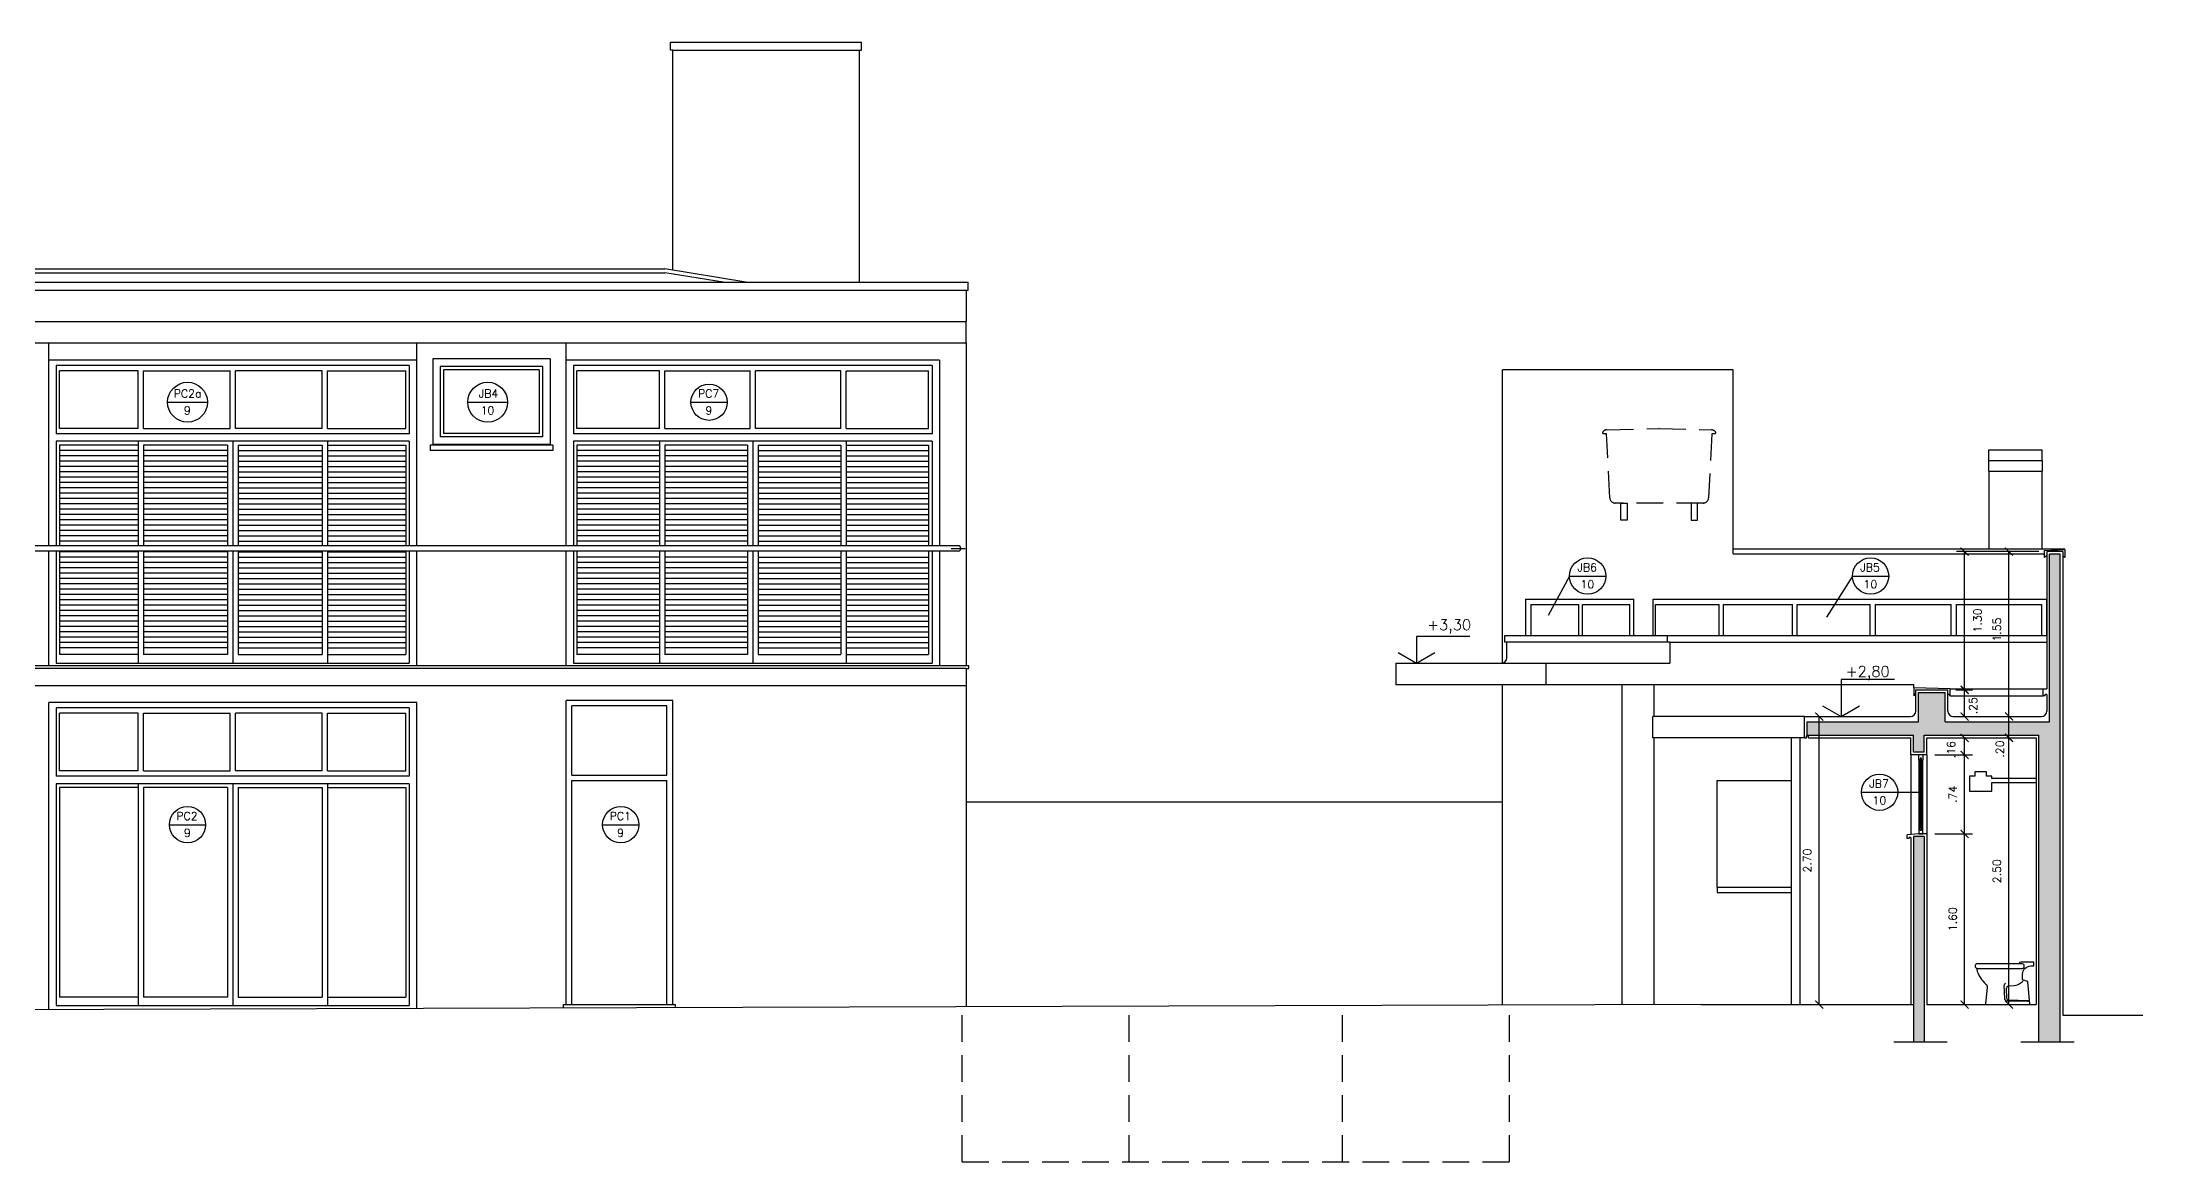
# Model space of a CAD drawing. Header units: millimetres. Extents: x 681.3 to 771.6, y 146.7 to 157.9.
# Drawn here: x 751.93 to 771.62, y 146.7 to 157.19 of the extents above; entities that cross this region are included whole.
import ezdxf

# ---------------------------------------------------------------- set-up
doc = ezdxf.new("R2010")
doc.units = ezdxf.units.MM
doc.linetypes.add('DASHDOT', pattern=[1, 0.5, -0.25, 0, -0.25])
doc.linetypes.add('HIDDEN', pattern=[0.375, 0.25, -0.125])
for name, color, linetype in [('ALV', 5, 'Continuous'), ('CAIX', 2, 'Continuous'), ('CAIXN', 7, 'Continuous'), ('COTAS', 1, 'Continuous'), ('LPROJ', 7, 'HIDDEN'), ('LVISTA01', 8, 'Continuous'), ('LVISTA02', 1, 'Continuous'), ('LVISTA03', 4, 'Continuous'), ('NOTAS', 2, 'Continuous'), ('PEÇAS', 7, 'Continuous'), ('PEÇAS50', 8, 'Continuous'), ('REVEST', 2, 'Continuous'), ('SOLID', 8, 'Continuous')]:
    doc.layers.add(name, color=color, linetype=linetype)
doc.styles.add('60-50', font='romans.shx', dxfattribs={"height": 0.075})
doc.styles.add('80-50', font='romans.shx', dxfattribs={"height": 0.1})
doc.dimstyles.new('50', dxfattribs={"dimtxt": 0.1, "dimasz": 2.5, "dimexe": 1.25, "dimexo": 0.625, "dimgap": 0.075, "dimtad": 1, "dimzin": 0, "dimdsep": 46, "dimtxsty": '60-50', "dimcen": 2.5, "dimclrt": 3, "dimadec": 0, "dimazin": 0, "dimtfac": 1, "dimtmove": 0, "dimatfit": 3, "dimfxl": 1, "dimarcsym": 0})

# ---------------------------------------------------------------- blocks, each defined once
blk = doc.blocks.new('_ARCHTICK')
at = {"color": 0, "linetype": 'ByBlock', "const_width": 0.15}
blk.add_lwpolyline([(-0.5, -0.5), (0.5, 0.5)], dxfattribs=at)
blk = doc.blocks.new('*D12')
at = {"color": 0, "linetype": 'ByBlock'}
for p, q in [((769.673, 149.773), (770.028, 149.773)), ((769.953, 148.173), (769.953, 149.773))]:
    blk.add_line(p, q, dxfattribs=at)
at = {"layer": 'DEFPOINTS', "color": 0, "linetype": 'ByBlock'}
for p in [(769.598, 149.773), (769.953, 149.773), (769.953, 148.173)]:
    blk.add_point(p, dxfattribs=at)
at = {"color": 0, "linetype": 'ByBlock', "xscale": 0.075, "yscale": 0.075, "zscale": 0.075}
for p, rotation in [((769.953, 149.773), 90), ((769.953, 148.173), 270)]:
    blk.add_blockref('_ARCHTICK', p, dxfattribs=dict(at, rotation=rotation))
at = {"color": 3, "linetype": 'ByBlock', "insert": (769.841, 148.973), "char_height": 0.075, "attachment_point": 5, "rotation": 90, "style": '60-50'}
blk.add_mtext('1.60', dxfattribs=at)
blk = doc.blocks.new('*D13')
at = {"color": 0, "linetype": 'ByBlock'}
for p, q in [((769.673, 150.513), (770.028, 150.513)), ((769.953, 149.773), (769.953, 150.513))]:
    blk.add_line(p, q, dxfattribs=at)
at = {"layer": 'DEFPOINTS', "color": 0, "linetype": 'ByBlock'}
for p in [(769.598, 150.513), (769.953, 150.513), (769.598, 149.773)]:
    blk.add_point(p, dxfattribs=at)
at = {"color": 0, "linetype": 'ByBlock', "xscale": 0.075, "yscale": 0.075, "zscale": 0.075}
for p, rotation in [((769.953, 150.513), 90), ((769.953, 149.773), 270)]:
    blk.add_blockref('_ARCHTICK', p, dxfattribs=dict(at, rotation=rotation))
at = {"color": 3, "linetype": 'ByBlock', "insert": (769.841, 150.143), "char_height": 0.075, "attachment_point": 5, "rotation": 90, "style": '60-50'}
blk.add_mtext('.74', dxfattribs=at)
blk = doc.blocks.new('*D14')
at = {"color": 0, "linetype": 'ByBlock'}
blk.add_line((769.953, 150.513), (769.953, 150.673), dxfattribs=at)
at = {"layer": 'DEFPOINTS', "color": 0, "linetype": 'ByBlock'}
for p in [(769.953, 150.673), (769.953, 150.673), (769.598, 150.513)]:
    blk.add_point(p, dxfattribs=at)
at = {"color": 0, "linetype": 'ByBlock', "xscale": 0.075, "yscale": 0.075, "zscale": 0.075}
for p, rotation in [((769.953, 150.673), 90), ((769.953, 150.513), 270)]:
    blk.add_blockref('_ARCHTICK', p, dxfattribs=dict(at, rotation=rotation))
at = {"color": 3, "linetype": 'ByBlock', "insert": (769.826, 150.563), "char_height": 0.075, "attachment_point": 5, "rotation": 90, "style": '60-50'}
blk.add_mtext('.16', dxfattribs=at)
blk = doc.blocks.new('*D15')
at = {"color": 0, "linetype": 'ByBlock'}
for p, q in [((769.871, 151.123), (770.028, 151.123)), ((769.953, 150.873), (769.953, 151.123))]:
    blk.add_line(p, q, dxfattribs=at)
at = {"layer": 'DEFPOINTS', "color": 0, "linetype": 'ByBlock'}
for p in [(769.796, 151.123), (769.953, 151.123), (769.953, 150.873)]:
    blk.add_point(p, dxfattribs=at)
at = {"color": 0, "linetype": 'ByBlock', "xscale": 0.075, "yscale": 0.075, "zscale": 0.075}
for p, rotation in [((769.953, 151.123), 90), ((769.953, 150.873), 270)]:
    blk.add_blockref('_ARCHTICK', p, dxfattribs=dict(at, rotation=rotation))
at = {"color": 3, "linetype": 'ByBlock', "insert": (770.032, 150.974), "char_height": 0.075, "attachment_point": 5, "rotation": 90, "style": '60-50'}
blk.add_mtext('.25', dxfattribs=at)
blk = doc.blocks.new('*D16')
at = {"color": 0, "linetype": 'ByBlock'}
for p, q in [((770.648, 152.418), (769.878, 152.418)), ((769.953, 151.123), (769.953, 152.418))]:
    blk.add_line(p, q, dxfattribs=at)
at = {"layer": 'DEFPOINTS', "color": 0, "linetype": 'ByBlock'}
for p in [(769.953, 152.418), (770.723, 152.418), (769.796, 151.123)]:
    blk.add_point(p, dxfattribs=at)
at = {"color": 0, "linetype": 'ByBlock', "xscale": 0.075, "yscale": 0.075, "zscale": 0.075}
for p, rotation in [((769.953, 152.418), 90), ((769.953, 151.123), 270)]:
    blk.add_blockref('_ARCHTICK', p, dxfattribs=dict(at, rotation=rotation))
at = {"color": 3, "linetype": 'ByBlock', "insert": (770.074, 151.773), "char_height": 0.075, "attachment_point": 5, "rotation": 90, "style": '60-50'}
blk.add_mtext('1.30', dxfattribs=at)
blk = doc.blocks.new('*D17')
at = {"color": 0, "linetype": 'ByBlock'}
blk.add_line((770.369, 148.173), (770.369, 150.673), dxfattribs=at)
at = {"layer": 'DEFPOINTS', "color": 0, "linetype": 'ByBlock'}
for p in [(770.369, 150.673), (770.369, 150.673), (770.369, 148.173)]:
    blk.add_point(p, dxfattribs=at)
at = {"color": 0, "linetype": 'ByBlock', "xscale": 0.075, "yscale": 0.075, "zscale": 0.075}
for p, rotation in [((770.369, 150.673), 90), ((770.369, 148.173), 270)]:
    blk.add_blockref('_ARCHTICK', p, dxfattribs=dict(at, rotation=rotation))
at = {"color": 3, "linetype": 'ByBlock', "insert": (770.256, 149.423), "char_height": 0.075, "attachment_point": 5, "rotation": 90, "style": '60-50'}
blk.add_mtext('2.50', dxfattribs=at)
blk = doc.blocks.new('*D18')
at = {"color": 0, "linetype": 'ByBlock'}
for p, q in [((770.648, 152.418), (770.294, 152.418)), ((770.369, 150.873), (770.369, 152.418))]:
    blk.add_line(p, q, dxfattribs=at)
at = {"layer": 'DEFPOINTS', "color": 0, "linetype": 'ByBlock'}
for p in [(770.369, 152.418), (770.723, 152.418), (770.369, 150.873)]:
    blk.add_point(p, dxfattribs=at)
at = {"color": 0, "linetype": 'ByBlock', "xscale": 0.075, "yscale": 0.075, "zscale": 0.075}
for p, rotation in [((770.369, 152.418), 90), ((770.369, 150.873), 270)]:
    blk.add_blockref('_ARCHTICK', p, dxfattribs=dict(at, rotation=rotation))
at = {"color": 3, "linetype": 'ByBlock', "insert": (770.256, 151.687), "char_height": 0.075, "attachment_point": 5, "rotation": 90, "style": '60-50'}
blk.add_mtext('1.55', dxfattribs=at)
blk = doc.blocks.new('*D19')
at = {"color": 0, "linetype": 'ByBlock'}
blk.add_line((770.369, 150.673), (770.369, 150.873), dxfattribs=at)
at = {"layer": 'DEFPOINTS', "color": 0, "linetype": 'ByBlock'}
for p in [(770.369, 150.873), (770.369, 150.873), (770.369, 150.673)]:
    blk.add_point(p, dxfattribs=at)
at = {"color": 0, "linetype": 'ByBlock', "xscale": 0.075, "yscale": 0.075, "zscale": 0.075}
for p, rotation in [((770.369, 150.873), 90), ((770.369, 150.673), 270)]:
    blk.add_blockref('_ARCHTICK', p, dxfattribs=dict(at, rotation=rotation))
at = {"color": 3, "linetype": 'ByBlock', "insert": (770.284, 150.568), "char_height": 0.075, "attachment_point": 5, "rotation": 90, "style": '60-50'}
blk.add_mtext('.20', dxfattribs=at)
blk = doc.blocks.new('*D20')
at = {"color": 0, "linetype": 'ByBlock'}
blk.add_line((768.59, 148.173), (768.59, 150.873), dxfattribs=at)
at = {"layer": 'DEFPOINTS', "color": 0, "linetype": 'ByBlock'}
for p in [(768.59, 150.873), (768.59, 150.873), (768.59, 148.173)]:
    blk.add_point(p, dxfattribs=at)
at = {"color": 0, "linetype": 'ByBlock', "xscale": 0.075, "yscale": 0.075, "zscale": 0.075}
for p, rotation in [((768.59, 150.873), 90), ((768.59, 148.173), 270)]:
    blk.add_blockref('_ARCHTICK', p, dxfattribs=dict(at, rotation=rotation))
at = {"color": 3, "linetype": 'ByBlock', "insert": (768.478, 149.523), "char_height": 0.075, "attachment_point": 5, "rotation": 90, "style": '60-50'}
blk.add_mtext('2.70', dxfattribs=at)

msp = doc.modelspace()

# ---------------------------------------------------------------- hatches: boundary and pattern name
at = {"layer": 'SOLID'}
h = msp.add_hatch(color=256, dxfattribs=at)
h.paths.add_polyline_path([(770.848, 152.393), (770.748, 152.393), (770.748, 150.823), (769.771, 150.823), (769.771, 151.098), (769.521, 151.098), (769.521, 150.823), (768.476, 150.823), (768.476, 150.698), (769.473, 150.698), (769.473, 150.538), (769.573, 150.538), (769.573, 150.698), (770.648, 150.698), (770.648, 147.823), (770.848, 147.823)])
h.paths.add_polyline_path([(769.573, 149.748), (769.473, 149.748), (769.473, 147.823), (769.573, 147.823)], flags=17)

# ---------------------------------------------------------------- linework, layer by layer
at = {"layer": 'ALV'}
for p, q in [((770.748, 150.823), (770.748, 152.393)), ((770.848, 152.393), (770.748, 152.393)), ((770.848, 147.823), (770.848, 152.393)), ((769.521, 150.823), (769.521, 151.098)), ((769.521, 151.098), (769.771, 151.098)), ((769.771, 150.823), (769.771, 151.098)), ((768.476, 150.823), (769.521, 150.823)), ((768.476, 150.698), (768.476, 150.823)), ((768.476, 150.698), (769.473, 150.698)), ((769.473, 150.538), (769.473, 150.698)), ((769.573, 150.698), (770.648, 150.698)), ((769.573, 150.538), (769.573, 150.698)), ((769.771, 150.823), (770.748, 150.823)), ((770.648, 147.823), (770.648, 150.698)), ((769.573, 150.538), (769.473, 150.538)), ((769.573, 149.748), (769.473, 149.748)), ((769.473, 149.748), (769.473, 147.823)), ((769.573, 149.748), (769.573, 147.823))]:
    msp.add_line(p, q, dxfattribs=at)
at = {"layer": 'CAIX'}
for p, q in [((769.525, 150.463), (769.525, 150.513)), ((769.535, 150.483), (769.535, 150.463)), ((769.55, 150.483), (769.535, 150.483)), ((769.55, 150.463), (769.55, 150.483)), ((769.56, 150.513), (769.56, 150.463)), ((769.535, 150.463), (769.525, 150.463)), ((769.535, 150.463), (769.535, 149.823)), ((769.55, 150.463), (769.55, 149.823)), ((769.56, 150.463), (769.55, 150.463))]:
    msp.add_line(p, q, dxfattribs=at)
for points in [[(770.723, 152.383), (770.703, 152.363), (770.703, 152.428), (770.893, 152.438), (770.893, 152.363), (770.873, 152.383)], [(769.796, 151.088), (769.816, 151.068), (769.816, 151.133), (769.476, 151.143), (769.476, 151.068), (769.496, 151.088)]]:
    msp.add_lwpolyline(points, dxfattribs=at)
msp.add_lwpolyline([(769.535, 149.803), (769.535, 149.823), (769.525, 149.823), (769.525, 149.773), (769.56, 149.773), (769.56, 149.823), (769.55, 149.823), (769.55, 149.803)], close=True, dxfattribs=at)
at = {"layer": 'CAIXN', "color": 8, "ltscale": 0.5}
for p, q in [((753.107, 153.818), (753.481, 153.818)), ((755.921, 153.818), (756.295, 153.818)), ((758.013, 153.818), (758.353, 153.818)), ((766.249, 152.189), (766.05, 151.819)), ((766.249, 152.189), (766.589, 152.189)), ((768.901, 152.189), (768.658, 151.805)), ((768.901, 152.189), (769.241, 152.189)), ((768.986, 150.163), (769.535, 150.163)), ((753.124, 149.859), (753.464, 149.859)), ((757.185, 149.859), (757.525, 149.859))]:
    msp.add_line(p, q, dxfattribs=at)
for centre, radius in [((753.294, 153.818), 0.187), ((756.108, 153.818), 0.187), ((758.183, 153.818), 0.17), ((766.419, 152.189), 0.17), ((769.071, 152.189), 0.17), ((769.156, 150.163), 0.17), ((753.294, 149.859), 0.17), ((757.355, 149.859), 0.17)]:
    msp.add_circle(centre, radius, dxfattribs=at)
at = {"layer": 'LPROJ'}
for p, q in [((760.557, 146.698), (760.557, 148.152)), ((762.122, 146.698), (762.122, 148.156)), ((764.122, 146.698), (764.122, 148.163)), ((765.686, 146.698), (765.686, 148.168)), ((760.557, 146.698), (765.686, 146.698))]:
    msp.add_line(p, q, dxfattribs=at)
msp.add_lwpolyline([(767.579, 153.559, -0.191457), (767.613, 153.545), (767.617, 153.54, -0.668179), (767.61, 153.523), (767.582, 153.523), (767.552, 152.921, -0.399656), (767.502, 152.873), (766.677, 152.873, -0.399656), (766.627, 152.921), (766.597, 153.523), (766.569, 153.523, -0.668179), (766.562, 153.54), (766.566, 153.545, -0.191457), (766.6, 153.559), (767.088, 153.573, -0.014365), (767.091, 153.573)], format="xyb", close=True, dxfattribs=at)
for points in [[(766.729, 152.873), (766.789, 152.873), (766.789, 152.713), (766.729, 152.713)], [(767.389, 152.873), (767.389, 152.713), (767.449, 152.713), (767.449, 152.873)]]:
    msp.add_lwpolyline(points, close=True, dxfattribs=at)
at = {"layer": 'LVISTA01'}
for p, q in [((751.568, 155.032), (757.768, 155.032)), ((758.315, 154.943), (757.768, 155.032)), ((755.443, 154.213), (751.993, 154.213)), ((760.343, 154.213), (756.843, 154.213)), ((760.343, 154.213), (760.343, 152.473)), ((752.063, 154.163), (752.063, 153.523)), ((755.373, 154.163), (752.063, 154.163)), ((752.83, 154.113), (752.095, 154.113)), ((752.095, 153.573), (752.095, 154.113)), ((752.83, 153.573), (752.83, 154.113)), ((752.88, 153.573), (752.88, 154.113)), ((752.88, 154.113), (753.693, 154.113)), ((753.693, 153.573), (753.693, 154.113)), ((754.555, 154.113), (753.743, 154.113)), ((753.743, 153.573), (753.743, 154.113)), ((754.555, 153.573), (754.555, 154.113)), ((754.605, 154.113), (755.34, 154.113)), ((754.605, 153.573), (754.605, 154.113)), ((755.34, 153.573), (755.34, 154.113)), ((755.373, 154.163), (755.373, 153.523)), ((755.663, 154.153), (755.663, 153.493)), ((756.622, 154.153), (755.663, 154.153)), ((755.695, 154.121), (755.695, 153.526)), ((756.59, 154.121), (755.695, 154.121)), ((756.59, 154.121), (756.59, 153.526)), ((756.622, 154.153), (756.622, 153.493)), ((756.913, 154.163), (756.913, 153.523)), ((760.273, 154.163), (756.913, 154.163)), ((757.718, 154.113), (756.945, 154.113)), ((756.945, 153.573), (756.945, 154.113)), ((757.718, 153.573), (757.718, 154.113)), ((757.768, 153.573), (757.768, 154.113)), ((757.768, 154.113), (758.568, 154.113)), ((758.568, 153.573), (758.568, 154.113)), ((759.418, 154.113), (758.618, 154.113)), ((758.618, 153.573), (758.618, 154.113)), ((759.418, 153.573), (759.418, 154.113)), ((759.468, 154.113), (760.24, 154.113)), ((759.468, 153.573), (759.468, 154.113)), ((760.24, 153.573), (760.24, 154.113)), ((760.273, 154.163), (760.273, 153.523)), ((755.373, 153.523), (752.063, 153.523)), ((755.373, 153.453), (752.063, 153.453)), ((752.063, 153.453), (752.063, 152.473)), ((752.83, 153.573), (752.095, 153.573)), ((752.83, 153.453), (752.83, 152.473)), ((752.88, 153.573), (753.693, 153.573)), ((753.718, 153.453), (753.718, 152.473)), ((754.555, 153.573), (753.743, 153.573)), ((754.605, 153.573), (755.34, 153.573)), ((754.605, 153.453), (754.605, 152.473)), ((755.373, 153.453), (755.373, 152.473)), ((756.622, 153.493), (755.663, 153.493)), ((756.59, 153.526), (755.695, 153.526)), ((760.273, 153.523), (756.913, 153.523)), ((760.273, 153.453), (756.913, 153.453)), ((756.913, 153.453), (756.913, 152.473)), ((757.718, 153.573), (756.945, 153.573)), ((757.718, 153.453), (757.718, 152.473)), ((757.768, 153.573), (758.568, 153.573)), ((758.593, 153.453), (758.593, 152.473)), ((759.418, 153.573), (758.618, 153.573)), ((759.468, 153.573), (760.24, 153.573)), ((759.468, 153.453), (759.468, 152.473)), ((760.273, 153.453), (760.273, 152.473)), ((752.095, 153.417), (752.095, 152.473)), ((752.83, 153.417), (752.095, 153.417)), ((752.83, 153.367), (752.095, 153.367)), ((752.83, 153.317), (752.095, 153.317)), ((752.83, 153.267), (752.095, 153.267)), ((753.668, 153.417), (752.88, 153.417)), ((752.88, 153.417), (752.88, 152.473)), ((753.668, 153.367), (752.88, 153.367)), ((753.668, 153.317), (752.88, 153.317)), ((753.668, 153.267), (752.88, 153.267)), ((753.668, 153.417), (753.668, 152.473)), ((753.768, 153.417), (754.555, 153.417)), ((753.768, 153.417), (753.768, 152.473)), ((753.768, 153.367), (754.555, 153.367)), ((753.768, 153.317), (754.555, 153.317)), ((753.768, 153.267), (754.555, 153.267)), ((754.555, 153.417), (754.555, 152.473)), ((754.605, 153.417), (755.34, 153.417)), ((754.605, 153.367), (755.34, 153.367)), ((754.605, 153.317), (755.34, 153.317)), ((754.605, 153.267), (755.34, 153.267)), ((755.34, 153.417), (755.34, 152.473)), ((756.945, 153.417), (756.945, 152.473)), ((757.718, 153.417), (756.945, 153.417)), ((757.718, 153.367), (756.945, 153.367)), ((757.718, 153.317), (756.945, 153.317)), ((757.718, 153.267), (756.945, 153.267)), ((758.543, 153.417), (757.768, 153.417)), ((757.768, 153.417), (757.768, 152.473)), ((758.543, 153.367), (757.768, 153.367)), ((758.543, 153.317), (757.768, 153.317)), ((758.543, 153.267), (757.768, 153.267)), ((758.543, 153.417), (758.543, 152.473)), ((758.643, 153.417), (759.418, 153.417)), ((758.643, 153.417), (758.643, 152.473)), ((758.643, 153.367), (759.418, 153.367)), ((758.643, 153.317), (759.418, 153.317)), ((758.643, 153.267), (759.418, 153.267)), ((759.418, 153.417), (759.418, 152.473)), ((759.468, 153.417), (760.24, 153.417)), ((759.468, 153.367), (760.24, 153.367)), ((759.468, 153.317), (760.24, 153.317)), ((759.468, 153.267), (760.24, 153.267)), ((760.24, 153.417), (760.24, 152.473)), ((752.83, 153.217), (752.095, 153.217)), ((752.83, 153.167), (752.095, 153.167)), ((752.83, 153.117), (752.095, 153.117)), ((752.83, 153.067), (752.095, 153.067)), ((753.668, 153.217), (752.88, 153.217)), ((753.668, 153.167), (752.88, 153.167)), ((753.668, 153.117), (752.88, 153.117)), ((753.668, 153.067), (752.88, 153.067)), ((753.768, 153.217), (754.555, 153.217)), ((753.768, 153.167), (754.555, 153.167)), ((753.768, 153.117), (754.555, 153.117)), ((753.768, 153.067), (754.555, 153.067)), ((754.605, 153.217), (755.34, 153.217)), ((754.605, 153.167), (755.34, 153.167)), ((754.605, 153.117), (755.34, 153.117)), ((754.605, 153.067), (755.34, 153.067)), ((757.718, 153.217), (756.945, 153.217)), ((757.718, 153.167), (756.945, 153.167)), ((757.718, 153.117), (756.945, 153.117)), ((757.718, 153.067), (756.945, 153.067)), ((758.543, 153.217), (757.768, 153.217)), ((758.543, 153.167), (757.768, 153.167)), ((758.543, 153.117), (757.768, 153.117)), ((758.543, 153.067), (757.768, 153.067)), ((758.643, 153.217), (759.418, 153.217)), ((758.643, 153.167), (759.418, 153.167)), ((758.643, 153.117), (759.418, 153.117)), ((758.643, 153.067), (759.418, 153.067)), ((759.468, 153.217), (760.24, 153.217)), ((759.468, 153.167), (760.24, 153.167)), ((759.468, 153.117), (760.24, 153.117)), ((759.468, 153.067), (760.24, 153.067)), ((752.83, 153.017), (752.095, 153.017)), ((752.83, 152.967), (752.095, 152.967)), ((752.83, 152.917), (752.095, 152.917)), ((752.83, 152.867), (752.095, 152.867)), ((753.668, 153.017), (752.88, 153.017)), ((753.668, 152.967), (752.88, 152.967)), ((753.668, 152.917), (752.88, 152.917)), ((753.668, 152.867), (752.88, 152.867)), ((753.768, 153.017), (754.555, 153.017)), ((753.768, 152.967), (754.555, 152.967)), ((753.768, 152.917), (754.555, 152.917)), ((753.768, 152.867), (754.555, 152.867)), ((754.605, 153.017), (755.34, 153.017)), ((754.605, 152.967), (755.34, 152.967)), ((754.605, 152.917), (755.34, 152.917)), ((754.605, 152.867), (755.34, 152.867)), ((757.718, 153.017), (756.945, 153.017)), ((757.718, 152.967), (756.945, 152.967)), ((757.718, 152.917), (756.945, 152.917)), ((757.718, 152.867), (756.945, 152.867)), ((758.543, 153.017), (757.768, 153.017)), ((758.543, 152.967), (757.768, 152.967)), ((758.543, 152.917), (757.768, 152.917)), ((758.543, 152.867), (757.768, 152.867)), ((758.643, 153.017), (759.418, 153.017)), ((758.643, 152.967), (759.418, 152.967)), ((758.643, 152.917), (759.418, 152.917)), ((758.643, 152.867), (759.418, 152.867)), ((759.468, 153.017), (760.24, 153.017)), ((759.468, 152.967), (760.24, 152.967)), ((759.468, 152.917), (760.24, 152.917)), ((759.468, 152.867), (760.24, 152.867)), ((752.83, 152.817), (752.095, 152.817)), ((752.83, 152.767), (752.095, 152.767)), ((752.83, 152.717), (752.095, 152.717)), ((752.83, 152.667), (752.095, 152.667)), ((753.668, 152.817), (752.88, 152.817)), ((753.668, 152.767), (752.88, 152.767)), ((753.668, 152.717), (752.88, 152.717)), ((753.668, 152.667), (752.88, 152.667)), ((753.768, 152.817), (754.555, 152.817)), ((753.768, 152.767), (754.555, 152.767)), ((753.768, 152.717), (754.555, 152.717)), ((753.768, 152.667), (754.555, 152.667)), ((754.605, 152.817), (755.34, 152.817)), ((754.605, 152.767), (755.34, 152.767)), ((754.605, 152.717), (755.34, 152.717)), ((754.605, 152.667), (755.34, 152.667)), ((757.718, 152.817), (756.945, 152.817)), ((757.718, 152.767), (756.945, 152.767)), ((757.718, 152.717), (756.945, 152.717)), ((757.718, 152.667), (756.945, 152.667)), ((758.543, 152.817), (757.768, 152.817)), ((758.543, 152.767), (757.768, 152.767)), ((758.543, 152.717), (757.768, 152.717)), ((758.543, 152.667), (757.768, 152.667)), ((758.643, 152.817), (759.418, 152.817)), ((758.643, 152.767), (759.418, 152.767)), ((758.643, 152.717), (759.418, 152.717)), ((758.643, 152.667), (759.418, 152.667)), ((759.468, 152.817), (760.24, 152.817)), ((759.468, 152.767), (760.24, 152.767)), ((759.468, 152.717), (760.24, 152.717)), ((759.468, 152.667), (760.24, 152.667)), ((752.83, 152.617), (752.095, 152.617)), ((752.83, 152.567), (752.095, 152.567)), ((752.83, 152.517), (752.095, 152.517)), ((753.668, 152.617), (752.88, 152.617)), ((753.668, 152.567), (752.88, 152.567)), ((753.668, 152.517), (752.88, 152.517)), ((753.768, 152.617), (754.555, 152.617)), ((753.768, 152.567), (754.555, 152.567)), ((753.768, 152.517), (754.555, 152.517)), ((754.605, 152.617), (755.34, 152.617)), ((754.605, 152.567), (755.34, 152.567)), ((754.605, 152.517), (755.34, 152.517)), ((757.718, 152.617), (756.945, 152.617)), ((757.718, 152.567), (756.945, 152.567)), ((757.718, 152.517), (756.945, 152.517)), ((758.543, 152.617), (757.768, 152.617)), ((758.543, 152.567), (757.768, 152.567)), ((758.543, 152.517), (757.768, 152.517)), ((758.643, 152.617), (759.418, 152.617)), ((758.643, 152.567), (759.418, 152.567)), ((758.643, 152.517), (759.418, 152.517)), ((759.468, 152.617), (760.24, 152.617)), ((759.468, 152.567), (760.24, 152.567)), ((759.468, 152.517), (760.24, 152.517)), ((752.063, 152.423), (752.063, 151.373)), ((752.095, 152.423), (752.095, 151.453)), ((752.83, 152.417), (752.095, 152.417)), ((752.83, 152.367), (752.095, 152.367)), ((752.83, 152.317), (752.095, 152.317)), ((752.83, 152.267), (752.095, 152.267)), ((752.83, 152.423), (752.83, 151.373)), ((752.88, 152.423), (752.88, 151.453)), ((753.668, 152.417), (752.88, 152.417)), ((753.668, 152.367), (752.88, 152.367)), ((753.668, 152.317), (752.88, 152.317)), ((753.668, 152.267), (752.88, 152.267)), ((753.668, 152.423), (753.668, 151.453)), ((753.718, 152.423), (753.718, 151.373)), ((753.768, 152.423), (753.768, 151.453)), ((753.768, 152.417), (754.555, 152.417)), ((753.768, 152.367), (754.555, 152.367)), ((753.768, 152.317), (754.555, 152.317)), ((753.768, 152.267), (754.555, 152.267)), ((754.555, 152.423), (754.555, 151.453)), ((754.605, 152.423), (754.605, 151.373)), ((754.605, 152.417), (755.34, 152.417)), ((754.605, 152.367), (755.34, 152.367)), ((754.605, 152.317), (755.34, 152.317)), ((754.605, 152.267), (755.34, 152.267)), ((755.34, 152.423), (755.34, 151.453)), ((755.373, 152.423), (755.373, 151.373)), ((756.913, 152.423), (756.913, 151.373)), ((756.945, 152.423), (756.945, 151.453)), ((757.718, 152.367), (756.945, 152.367)), ((757.718, 152.317), (756.945, 152.317)), ((757.718, 152.267), (756.945, 152.267)), ((757.718, 152.423), (757.718, 151.373)), ((757.768, 152.423), (757.768, 151.453)), ((758.543, 152.367), (757.768, 152.367)), ((758.543, 152.317), (757.768, 152.317)), ((758.543, 152.267), (757.768, 152.267)), ((758.543, 152.423), (758.543, 151.453)), ((758.593, 152.423), (758.593, 151.373)), ((758.643, 152.423), (758.643, 151.453)), ((758.643, 152.367), (759.418, 152.367)), ((758.643, 152.317), (759.418, 152.317)), ((758.643, 152.267), (759.418, 152.267)), ((759.418, 152.423), (759.418, 151.453)), ((759.468, 152.423), (759.468, 151.373)), ((759.468, 152.367), (760.24, 152.367)), ((759.468, 152.317), (760.24, 152.317)), ((759.468, 152.267), (760.24, 152.267)), ((760.24, 152.423), (760.24, 151.453)), ((760.273, 152.423), (760.273, 151.373)), ((760.343, 152.423), (760.343, 151.348)), ((752.83, 152.217), (752.095, 152.217)), ((752.83, 152.167), (752.095, 152.167)), ((752.83, 152.117), (752.095, 152.117)), ((752.83, 152.067), (752.095, 152.067)), ((753.668, 152.217), (752.88, 152.217)), ((753.668, 152.167), (752.88, 152.167)), ((753.668, 152.117), (752.88, 152.117)), ((753.668, 152.067), (752.88, 152.067)), ((753.768, 152.217), (754.555, 152.217)), ((753.768, 152.167), (754.555, 152.167)), ((753.768, 152.117), (754.555, 152.117)), ((753.768, 152.067), (754.555, 152.067)), ((754.605, 152.217), (755.34, 152.217)), ((754.605, 152.167), (755.34, 152.167)), ((754.605, 152.117), (755.34, 152.117)), ((754.605, 152.067), (755.34, 152.067)), ((757.718, 152.217), (756.945, 152.217)), ((757.718, 152.167), (756.945, 152.167)), ((757.718, 152.117), (756.945, 152.117)), ((757.718, 152.067), (756.945, 152.067)), ((758.543, 152.217), (757.768, 152.217)), ((758.543, 152.167), (757.768, 152.167)), ((758.543, 152.117), (757.768, 152.117)), ((758.543, 152.067), (757.768, 152.067)), ((758.643, 152.217), (759.418, 152.217)), ((758.643, 152.167), (759.418, 152.167)), ((758.643, 152.117), (759.418, 152.117)), ((758.643, 152.067), (759.418, 152.067)), ((759.468, 152.217), (760.24, 152.217)), ((759.468, 152.167), (760.24, 152.167)), ((759.468, 152.117), (760.24, 152.117)), ((759.468, 152.067), (760.24, 152.067)), ((752.83, 152.017), (752.095, 152.017)), ((752.83, 151.967), (752.095, 151.967)), ((752.83, 151.917), (752.095, 151.917)), ((752.83, 151.867), (752.095, 151.867)), ((753.668, 152.017), (752.88, 152.017)), ((753.668, 151.967), (752.88, 151.967)), ((753.668, 151.917), (752.88, 151.917)), ((753.668, 151.867), (752.88, 151.867)), ((753.768, 152.017), (754.555, 152.017)), ((753.768, 151.967), (754.555, 151.967)), ((753.768, 151.917), (754.555, 151.917)), ((753.768, 151.867), (754.555, 151.867)), ((754.605, 152.017), (755.34, 152.017)), ((754.605, 151.967), (755.34, 151.967)), ((754.605, 151.917), (755.34, 151.917)), ((754.605, 151.867), (755.34, 151.867)), ((757.718, 152.017), (756.945, 152.017)), ((757.718, 151.967), (756.945, 151.967)), ((757.718, 151.917), (756.945, 151.917)), ((757.718, 151.867), (756.945, 151.867)), ((758.543, 152.017), (757.768, 152.017)), ((758.543, 151.967), (757.768, 151.967)), ((758.543, 151.917), (757.768, 151.917)), ((758.543, 151.867), (757.768, 151.867)), ((758.643, 152.017), (759.418, 152.017)), ((758.643, 151.967), (759.418, 151.967)), ((758.643, 151.917), (759.418, 151.917)), ((758.643, 151.867), (759.418, 151.867)), ((759.468, 152.017), (760.24, 152.017)), ((759.468, 151.967), (760.24, 151.967)), ((759.468, 151.917), (760.24, 151.917)), ((759.468, 151.867), (760.24, 151.867)), ((752.83, 151.817), (752.095, 151.817)), ((752.83, 151.767), (752.095, 151.767)), ((752.83, 151.717), (752.095, 151.717)), ((752.83, 151.667), (752.095, 151.667)), ((753.668, 151.817), (752.88, 151.817)), ((753.668, 151.767), (752.88, 151.767)), ((753.668, 151.717), (752.88, 151.717)), ((753.668, 151.667), (752.88, 151.667)), ((753.768, 151.817), (754.555, 151.817)), ((753.768, 151.767), (754.555, 151.767)), ((753.768, 151.717), (754.555, 151.717)), ((753.768, 151.667), (754.555, 151.667)), ((754.605, 151.817), (755.34, 151.817)), ((754.605, 151.767), (755.34, 151.767)), ((754.605, 151.717), (755.34, 151.717)), ((754.605, 151.667), (755.34, 151.667)), ((757.718, 151.817), (756.945, 151.817)), ((757.718, 151.767), (756.945, 151.767)), ((757.718, 151.717), (756.945, 151.717)), ((757.718, 151.667), (756.945, 151.667)), ((758.543, 151.817), (757.768, 151.817)), ((758.543, 151.767), (757.768, 151.767)), ((758.543, 151.717), (757.768, 151.717)), ((758.543, 151.667), (757.768, 151.667)), ((758.643, 151.817), (759.418, 151.817)), ((758.643, 151.767), (759.418, 151.767)), ((758.643, 151.717), (759.418, 151.717)), ((758.643, 151.667), (759.418, 151.667)), ((759.468, 151.817), (760.24, 151.817)), ((759.468, 151.767), (760.24, 151.767)), ((759.468, 151.717), (760.24, 151.717)), ((759.468, 151.667), (760.24, 151.667)), ((752.83, 151.617), (752.095, 151.617)), ((752.83, 151.567), (752.095, 151.567)), ((752.83, 151.517), (752.095, 151.517)), ((753.668, 151.617), (752.88, 151.617)), ((753.668, 151.567), (752.88, 151.567)), ((753.668, 151.517), (752.88, 151.517)), ((753.768, 151.617), (754.555, 151.617)), ((753.768, 151.567), (754.555, 151.567)), ((753.768, 151.517), (754.555, 151.517)), ((754.605, 151.617), (755.34, 151.617)), ((754.605, 151.567), (755.34, 151.567)), ((754.605, 151.517), (755.34, 151.517)), ((757.718, 151.617), (756.945, 151.617)), ((757.718, 151.567), (756.945, 151.567)), ((757.718, 151.517), (756.945, 151.517)), ((758.543, 151.617), (757.768, 151.617)), ((758.543, 151.567), (757.768, 151.567)), ((758.543, 151.517), (757.768, 151.517)), ((758.643, 151.617), (759.418, 151.617)), ((758.643, 151.567), (759.418, 151.567)), ((758.643, 151.517), (759.418, 151.517)), ((759.468, 151.617), (760.24, 151.617)), ((759.468, 151.567), (760.24, 151.567)), ((759.468, 151.517), (760.24, 151.517)), ((752.063, 151.373), (755.373, 151.373)), ((752.83, 151.453), (752.095, 151.453)), ((753.668, 151.453), (752.88, 151.453)), ((753.768, 151.453), (754.555, 151.453)), ((754.605, 151.453), (755.34, 151.453)), ((756.913, 151.373), (760.273, 151.373)), ((757.718, 151.453), (756.945, 151.453)), ((758.543, 151.453), (757.768, 151.453)), ((758.643, 151.453), (759.418, 151.453)), ((759.468, 151.453), (760.24, 151.453)), ((766.742, 148.171), (766.742, 151.173)), ((767.042, 150.873), (767.042, 151.173)), ((752.063, 150.953), (752.063, 150.313)), ((755.373, 150.953), (752.063, 150.953)), ((752.83, 150.903), (752.095, 150.903)), ((752.095, 150.363), (752.095, 150.903)), ((752.83, 150.363), (752.83, 150.903)), ((752.88, 150.363), (752.88, 150.903)), ((752.88, 150.903), (753.693, 150.903)), ((753.693, 150.363), (753.693, 150.903)), ((754.555, 150.903), (753.743, 150.903)), ((753.743, 150.363), (753.743, 150.903)), ((754.555, 150.363), (754.555, 150.903)), ((754.605, 150.903), (755.34, 150.903)), ((754.605, 150.363), (754.605, 150.903)), ((755.34, 150.363), (755.34, 150.903)), ((755.373, 150.953), (755.373, 150.313)), ((757.788, 150.973), (756.898, 150.973)), ((756.898, 150.323), (756.898, 150.973)), ((757.788, 150.323), (757.788, 150.973)), ((767.042, 148.172), (767.042, 150.673)), ((768.331, 148.173), (768.331, 150.673)), ((768.41, 148.173), (768.41, 150.673)), ((755.373, 150.313), (752.063, 150.313)), ((752.83, 150.363), (752.095, 150.363)), ((752.88, 150.363), (753.693, 150.363)), ((754.555, 150.363), (753.743, 150.363)), ((754.605, 150.363), (755.34, 150.363)), ((756.898, 150.323), (757.788, 150.323)), ((756.898, 150.273), (757.788, 150.273)), ((756.898, 148.173), (756.898, 150.273)), ((757.788, 148.173), (757.788, 150.273)), ((767.634, 150.273), (768.331, 150.273)), ((767.634, 149.273), (767.634, 150.273)), ((755.373, 150.243), (752.063, 150.243)), ((752.063, 150.243), (752.063, 148.163)), ((752.095, 150.207), (752.095, 148.243)), ((752.83, 150.207), (752.095, 150.207)), ((752.83, 150.243), (752.83, 148.163)), ((753.668, 150.207), (752.88, 150.207)), ((752.88, 150.207), (752.88, 148.243)), ((753.668, 150.207), (753.668, 148.243)), ((753.718, 150.243), (753.718, 148.163)), ((753.768, 150.207), (754.555, 150.207)), ((753.768, 150.207), (753.768, 148.243)), ((754.555, 150.207), (754.555, 148.243)), ((754.605, 150.243), (754.605, 148.163)), ((754.605, 150.207), (755.34, 150.207)), ((755.34, 150.207), (755.34, 148.243)), ((755.373, 150.243), (755.373, 148.163)), ((760.593, 150.073), (765.62, 150.073)), ((767.634, 149.273), (767.634, 149.223)), ((767.634, 149.273), (768.331, 149.273)), ((767.634, 149.223), (768.331, 149.223)), ((752.83, 148.243), (752.095, 148.243)), ((753.668, 148.243), (752.88, 148.243)), ((753.768, 148.243), (754.555, 148.243)), ((754.605, 148.243), (755.34, 148.243))]:
    msp.add_line(p, q, dxfattribs=at)
at = {"layer": 'LVISTA02', "color": 3}
for p, q in [((757.823, 157.193), (759.613, 157.193)), ((757.823, 157.118), (757.823, 157.193)), ((759.613, 157.118), (759.613, 157.193)), ((757.843, 157.118), (757.823, 157.118)), ((757.843, 155.055), (757.843, 157.118)), ((759.593, 154.943), (759.593, 157.118)), ((759.593, 157.118), (759.613, 157.118)), ((765.642, 151.568), (765.642, 151.633)), ((765.642, 151.633), (767.169, 151.633)), ((765.662, 151.423), (765.662, 151.568)), ((764.622, 151.373), (764.622, 151.173)), ((764.622, 151.373), (766.029, 151.373)), ((764.622, 151.173), (766.029, 151.173))]:
    msp.add_line(p, q, dxfattribs=at)
at = {"layer": 'LVISTA02'}
for p, q in [((757.843, 157.118), (759.593, 157.118)), ((746.063, 154.868), (760.593, 154.868)), ((755.593, 154.223), (755.593, 153.423)), ((756.693, 154.223), (755.593, 154.223)), ((756.693, 154.223), (756.693, 153.423)), ((765.62, 151.373), (765.62, 154.123)), ((767.784, 154.123), (765.62, 154.123)), ((767.784, 152.398), (767.784, 154.123)), ((756.718, 153.415), (755.568, 153.415)), ((755.568, 153.415), (755.568, 153.365)), ((756.718, 153.365), (755.568, 153.365)), ((756.693, 153.423), (755.593, 153.423)), ((756.718, 153.415), (756.718, 153.365)), ((770.18, 153.373), (770.68, 153.373)), ((770.18, 153.273), (770.18, 153.373)), ((770.18, 153.173), (770.18, 153.273)), ((770.18, 153.273), (770.68, 153.273)), ((770.68, 153.273), (770.68, 153.373)), ((770.68, 153.273), (770.68, 153.173)), ((770.18, 153.173), (770.18, 152.443)), ((770.18, 153.173), (770.68, 153.173)), ((770.68, 152.443), (770.68, 153.173)), ((767.784, 152.443), (770.891, 152.443)), ((767.784, 152.398), (770.703, 152.398)), ((765.836, 151.973), (766.851, 151.973)), ((765.836, 151.973), (765.836, 151.633)), ((765.886, 151.923), (766.336, 151.923)), ((765.886, 151.923), (765.886, 151.633)), ((766.336, 151.633), (766.336, 151.923)), ((766.37, 151.633), (766.37, 151.923)), ((766.37, 151.923), (766.814, 151.923)), ((766.814, 151.633), (766.814, 151.923)), ((766.851, 151.633), (766.851, 151.973)), ((767.034, 151.973), (770.721, 151.973)), ((767.034, 151.633), (767.034, 151.973)), ((767.054, 151.923), (767.651, 151.923)), ((767.054, 151.633), (767.054, 151.923)), ((767.651, 151.633), (767.651, 151.923)), ((767.693, 151.633), (767.693, 151.923)), ((767.693, 151.923), (768.339, 151.923)), ((768.339, 151.633), (768.339, 151.923)), ((768.384, 151.633), (768.384, 151.923)), ((768.384, 151.923), (769.068, 151.923)), ((769.068, 151.633), (769.068, 151.923)), ((769.116, 151.633), (769.116, 151.923)), ((769.116, 151.923), (769.827, 151.923)), ((769.827, 151.633), (769.827, 151.923)), ((769.876, 151.633), (769.876, 151.923)), ((769.876, 151.923), (770.673, 151.923)), ((770.673, 151.923), (770.673, 151.633)), ((770.673, 151.923), (770.673, 151.633)), ((770.721, 151.973), (770.721, 151.633)), ((767.169, 151.568), (765.642, 151.568)), ((767.189, 151.568), (770.723, 151.568)), ((760.593, 151.323), (746.018, 151.323)), ((765.62, 148.167), (765.62, 151.173)), ((769.816, 151.133), (770.689, 151.133)), ((769.816, 151.068), (770.689, 151.068)), ((751.993, 148.125), (751.993, 151.003)), ((755.443, 151.003), (751.993, 151.003)), ((755.443, 148.135), (755.443, 151.003)), ((757.843, 151.023), (756.843, 151.023)), ((756.843, 148.173), (756.843, 151.023)), ((757.843, 148.173), (757.843, 151.023)), ((769.448, 150.513), (769.448, 149.766)), ((769.598, 150.513), (769.598, 149.773)), ((769.525, 150.463), (769.525, 149.823)), ((769.56, 149.823), (769.56, 150.463)), ((752.063, 148.163), (755.373, 148.163)), ((756.818, 148.173), (757.868, 148.173)), ((756.818, 148.14), (756.818, 148.173)), ((757.868, 148.143), (757.868, 148.173))]:
    msp.add_line(p, q, dxfattribs=at)
at = {"layer": 'LVISTA02', "color": 4}
for p in [(751.568, 155.067), (758.527, 154.943)]:
    msp.add_line(p, (757.768, 155.067), dxfattribs=at)
at = {"layer": 'LVISTA02', "color": 5}
for p, q in [((751.993, 152.473), (751.993, 154.373)), ((755.443, 152.473), (755.443, 154.373)), ((756.843, 152.473), (756.843, 154.373)), ((751.993, 151.348), (751.993, 152.423)), ((755.443, 151.348), (755.443, 152.423)), ((756.843, 151.348), (756.843, 152.423))]:
    msp.add_line(p, q, dxfattribs=at)
at = {"layer": 'LVISTA02', "color": 6}
for q in [(735.668, 148.073), (769.473, 148.173)]:
    msp.add_line((767.484, 148.173), q, dxfattribs=at)
at = {"layer": 'LVISTA02', "color": 3}
msp.add_arc((765.612, 151.423), 0.05, 270, 0, dxfattribs=at)
at = {"layer": 'LVISTA03', "color": 5}
for p, q in [((746.063, 154.943), (760.613, 154.943)), ((760.593, 154.868), (760.593, 154.573)), ((760.593, 154.868), (760.613, 154.868)), ((760.613, 154.868), (760.613, 154.943)), ((760.593, 154.373), (760.593, 151.348)), ((760.593, 151.163), (760.593, 148.152))]:
    msp.add_line(p, q, dxfattribs=at)
at = {"layer": 'LVISTA03', "color": 6}
for p, q in [((746.043, 154.573), (760.593, 154.573)), ((760.593, 154.373), (760.593, 154.573)), ((746.043, 154.373), (760.593, 154.373)), ((760.518, 152.473), (746.043, 152.473)), ((760.518, 152.423), (746.043, 152.423)), ((760.618, 151.348), (746.043, 151.348)), ((760.593, 151.323), (760.618, 151.323)), ((760.593, 151.323), (760.593, 151.163)), ((760.618, 151.323), (760.618, 151.348)), ((746.043, 151.163), (760.593, 151.163))]:
    msp.add_line(p, q, dxfattribs=at)
at = {"layer": 'LVISTA03', "color": 4}
for p, q in [((767.169, 151.568), (767.169, 151.633)), ((767.169, 151.633), (770.723, 151.633)), ((767.189, 151.568), (767.169, 151.568)), ((767.189, 151.568), (767.189, 151.373)), ((766.029, 151.173), (766.029, 151.373)), ((766.029, 151.373), (767.189, 151.373)), ((766.029, 151.173), (769.476, 151.173)), ((769.476, 151.143), (769.476, 151.173)), ((767.031, 150.673), (767.031, 150.873)), ((768.451, 150.873), (767.031, 150.873)), ((768.451, 150.673), (767.031, 150.673))]:
    msp.add_line(p, q, dxfattribs=at)
at = {"layer": 'LVISTA03', "color": 6}
msp.add_arc((760.518, 152.448), 0.025, 270, 90, dxfattribs=at)
at = {"layer": 'NOTAS', "color": 8, "linetype": 'DASHDOT'}
msp.add_line((760.452, 152.448), (760.583, 152.448), dxfattribs=at)
at = {"layer": 'NOTAS'}
for p, q in [((769.289, 147.823), (769.789, 147.823)), ((770.48, 147.823), (770.981, 147.823))]:
    msp.add_line(p, q, dxfattribs=at)
at = {"layer": 'NOTAS', "color": 3}
for points in [[(764.642, 151.473), (764.815, 151.373), (764.988, 151.473)], [(768.622, 150.973), (768.795, 150.873), (768.968, 150.973)]]:
    msp.add_lwpolyline(points, dxfattribs=at)
at = {"layer": 'NOTAS'}
for points in [[(765.315, 151.623), (764.815, 151.623), (764.815, 151.373)], [(769.295, 151.219), (768.795, 151.219), (768.795, 150.873)]]:
    msp.add_lwpolyline(points, dxfattribs=at)
at = {"layer": 'PEÇAS'}
msp.add_lwpolyline([(770.623, 150.293), (770.208, 150.293), (770.208, 150.313), (770.158, 150.313), (770.158, 150.353), (770.048, 150.353), (770.048, 150.313), (769.998, 150.313), (769.998, 150.173), (770.208, 150.173), (770.208, 150.253), (770.623, 150.253)], dxfattribs=at)
msp.add_lwpolyline([(770.56, 148.173, 0.440518), (770.565, 148.179), (770.546, 148.385), (770.546, 148.386, 0.238813), (770.541, 148.391), (770.5, 148.404, -0.298235), (770.495, 148.412), (770.495, 148.458, -0.391193), (770.573, 148.535), (770.6, 148.535, 0.414214), (770.603, 148.538), (770.603, 148.566, 0.414214), (770.597, 148.572), (770.48, 148.572, 0.031339), (770.479, 148.572, 0.367917), (770.464, 148.556), (770.282, 148.556), (770.071, 148.556, 0.6726), (770.061, 148.516, -0.174751), (770.066, 148.506, 0.08491), (770.101, 148.423, 0.073752), (770.15, 148.369, -0.266695), (770.164, 148.333), (770.149, 148.179, 0.442791), (770.154, 148.173)], format="xyb", dxfattribs=at)
at = {"layer": 'PEÇAS50'}
for points in [[(770.061, 148.516, 0.128258), (770.071, 148.511), (770.282, 148.511), (770.493, 148.511, 0.876467), (770.493, 148.556), (770.464, 148.556)], [(770.498, 148.397, -0.194065), (770.492, 148.383, -0.162145), (770.413, 148.349), (770.365, 148.345, 0.385347), (770.344, 148.321), (770.347, 148.232, 0.44779), (770.361, 148.218), (770.552, 148.21), (770.553, 148.21), (770.558, 148.21, -0.69007), (770.559, 148.208, -0.211314), (770.546, 148.203), (770.352, 148.206, -0.40819), (770.329, 148.23), (770.324, 148.351, -0.300611), (770.34, 148.373)]]:
    msp.add_lwpolyline(points, format="xyb", dxfattribs=at)
at = {"layer": 'REVEST'}
for p, q in [((770.723, 152.418), (770.723, 151.133)), ((770.873, 152.418), (770.723, 152.418)), ((770.873, 152.418), (770.873, 148.073)), ((769.496, 150.923), (769.496, 151.123)), ((769.496, 151.123), (769.796, 151.123)), ((769.796, 150.923), (769.796, 151.123)), ((770.689, 151.131), (770.723, 151.133)), ((770.689, 151.068), (770.689, 151.131)), ((770.709, 151.068), (770.689, 151.068)), ((770.709, 151.068), (770.709, 151.078)), ((770.723, 151.078), (770.709, 151.078)), ((770.723, 151.078), (770.723, 150.923)), ((768.451, 150.873), (769.446, 150.873)), ((768.451, 150.673), (768.451, 150.873)), ((769.846, 150.873), (770.673, 150.873)), ((768.451, 150.673), (768.471, 150.673)), ((768.471, 150.693), (768.491, 150.693)), ((768.471, 150.673), (768.471, 150.693)), ((768.491, 150.673), (768.491, 150.693)), ((768.491, 150.673), (769.448, 150.673)), ((769.448, 150.513), (769.448, 150.673)), ((769.598, 150.513), (769.598, 150.673)), ((769.598, 150.673), (770.623, 150.673)), ((770.623, 150.673), (770.623, 148.173)), ((769.598, 150.513), (769.448, 150.513)), ((769.525, 149.773), (769.414, 149.763)), ((769.414, 149.728), (769.414, 149.763)), ((769.434, 149.728), (769.414, 149.728)), ((769.434, 149.728), (769.434, 149.738)), ((769.448, 149.738), (769.434, 149.738)), ((769.448, 149.738), (769.448, 148.173)), ((769.598, 149.773), (769.525, 149.773)), ((769.598, 149.773), (769.598, 148.173)), ((769.598, 148.173), (770.623, 148.173)), ((770.873, 148.073), (771.625, 148.073))]:
    msp.add_line(p, q, dxfattribs=at)
for centre, start, end in [((769.446, 150.923), 270, 0), ((769.846, 150.923), 180, 270), ((770.673, 150.923), 270, 0)]:
    msp.add_arc(centre, 0.05, start, end, dxfattribs=at)

# ---------------------------------------------------------------- texts
at = {"layer": 'CAIXN', "color": 2, "ltscale": 0.5, "char_height": 0.075, "attachment_point": 5, "style": '60-50'}
for s, insert in [('PC2a', (753.295, 153.899)), ('JB4', (756.116, 153.899)), ('PC7', (758.179, 153.899)), ('9', (753.292, 153.741)), ('10', (756.106, 153.741)), ('9', (758.181, 153.741)), ('JB6', (766.415, 152.27)), ('JB5', (769.066, 152.27)), ('10', (766.417, 152.112)), ('10', (769.069, 152.112)), ('JB7', (769.151, 150.244)), ('10', (769.154, 150.086)), ('PC2', (753.289, 149.94)), ('PC1', (757.351, 149.94)), ('9', (753.292, 149.782)), ('9', (757.353, 149.782))]:
    msp.add_mtext(s, dxfattribs=dict(at, insert=insert))
at = {"layer": 'NOTAS', "color": 3, "style": '80-50'}
for s, p in [('+3,30', (764.915, 151.682)), ('+2,80', (768.839, 151.245))]:
    msp.add_text(s, height=0.1, dxfattribs=at).set_placement(p)

# ---------------------------------------------------------------- dimensions: what is measured, and where the dimension line sits
at = {"layer": 'COTAS'}
for base, p1, p2, override, picture, middle in [((769.95338091, 152.418293993), (769.795582222, 151.123293993), (770.723062719, 152.418293993), {"dimasz": 0.075, "dimexe": 0.075, "dimexo": 0.075, "dimzin": 4, "dimblk1": 'ARCHTICK', "dimblk2": 'ARCHTICK', "dimsah": 1, "dimse1": 1, "dimtofl": 0, "dimtmove": 2}, '*D16', (770.073800048, 151.773123958)), ((770.368664595, 152.418293993), (770.368664595, 150.873293993), (770.723062719, 152.418293993), {"dimasz": 0.075, "dimexe": 0.075, "dimexo": 0.075, "dimzin": 4, "dimblk1": 'ARCHTICK', "dimblk2": 'ARCHTICK', "dimsah": 1, "dimse1": 1, "dimtofl": 0, "dimtmove": 2}, '*D18', (770.256164595, 151.686881847)), ((769.953, 151.123), (769.953, 150.873), (769.796, 151.123), {"dimasz": 0.075, "dimexe": 0.075, "dimexo": 0.075, "dimzin": 4, "dimblk1": 'ARCHTICK', "dimblk2": 'ARCHTICK', "dimsah": 1, "dimse1": 1, "dimtofl": 0, "dimtmove": 2}, '*D15', (770.032, 150.974)), ((770.369, 150.873), (770.369, 150.673), (770.369, 150.873), {"dimasz": 0.075, "dimexe": 0.075, "dimexo": 0.075, "dimzin": 4, "dimblk1": 'ARCHTICK', "dimblk2": 'ARCHTICK', "dimsah": 1, "dimtofl": 0, "dimtmove": 2}, '*D19', (770.284, 150.568)), ((769.953, 150.673), (769.598, 150.513), (769.953, 150.673), {"dimasz": 0.075, "dimexe": 0.075, "dimexo": 0.075, "dimzin": 4, "dimblk1": 'ARCHTICK', "dimblk2": 'ARCHTICK', "dimsah": 1, "dimse1": 1, "dimtofl": 0, "dimtmove": 2}, '*D14', (769.826, 150.563))]:
    dim = msp.add_linear_dim(base=base, p1=p1, p2=p2, angle=90, dimstyle='50', override=override, dxfattribs=at)
    dim.commit()
    dim.dimension.update_dxf_attribs({"geometry": picture, "text_midpoint": middle, "dimtype": 160})
for base, p1, p2, override, picture, middle in [((768.59, 150.873), (768.59, 148.173), (768.59, 150.873), {"dimasz": 0.075, "dimexe": 0.075, "dimexo": 0.075, "dimzin": 4, "dimblk1": 'ARCHTICK', "dimblk2": 'ARCHTICK', "dimsah": 1, "dimtofl": 0, "dimtmove": 2}, '*D20', (768.478, 149.523)), ((770.369, 150.673), (770.369, 148.173), (770.369, 150.673), {"dimasz": 0.075, "dimexe": 0.075, "dimexo": 0.075, "dimzin": 4, "dimblk1": 'ARCHTICK', "dimblk2": 'ARCHTICK', "dimsah": 1, "dimtofl": 0, "dimtmove": 2}, '*D17', (770.256, 149.423)), ((769.953, 150.513), (769.598, 149.773), (769.598, 150.513), {"dimasz": 0.075, "dimexe": 0.075, "dimexo": 0.075, "dimzin": 4, "dimblk1": 'ARCHTICK', "dimblk2": 'ARCHTICK', "dimsah": 1, "dimse1": 1, "dimtofl": 0, "dimtmove": 2}, '*D13', (769.841, 150.143)), ((769.953, 149.773), (769.953, 148.173), (769.598, 149.773), {"dimasz": 0.075, "dimexe": 0.075, "dimexo": 0.075, "dimzin": 4, "dimblk1": 'ARCHTICK', "dimblk2": 'ARCHTICK', "dimsah": 1, "dimtofl": 0, "dimtmove": 2}, '*D12', (769.841, 148.973))]:
    dim = msp.add_linear_dim(base=base, p1=p1, p2=p2, angle=90, dimstyle='50', override=override, dxfattribs=at)
    dim.commit()
    dim.dimension.update_dxf_attribs({"geometry": picture, "text_midpoint": middle})

doc.saveas('drawing.dxf')
